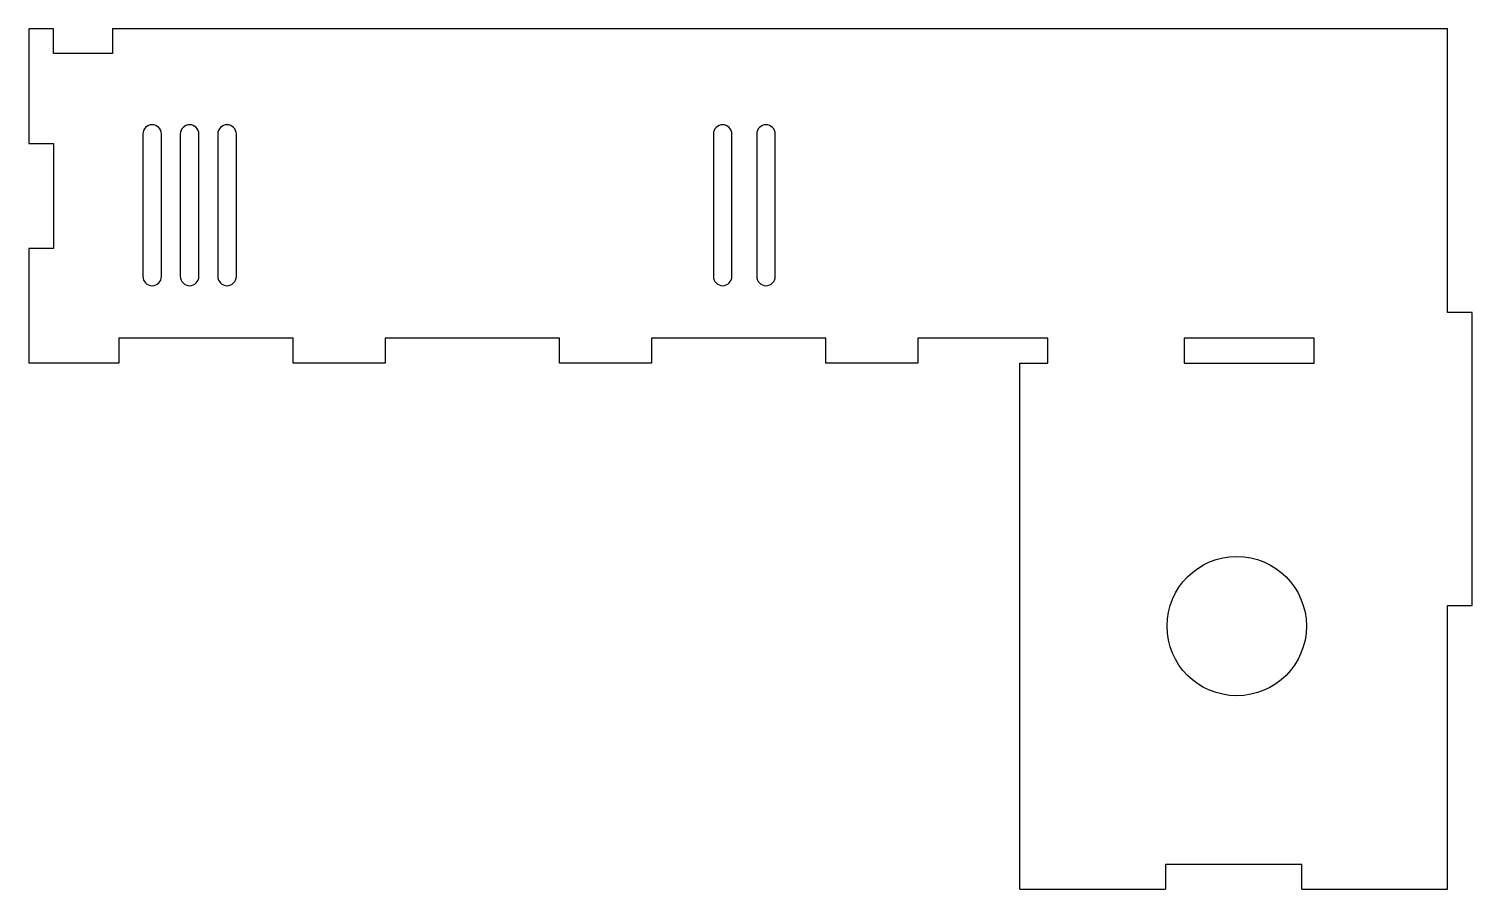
# Model space of a CAD drawing. Header units: millimetres. Extents: x 0 to 233, y 0 to 139.
import ezdxf

# ---------------------------------------------------------------- set-up
doc = ezdxf.new("R2010")
doc.units = ezdxf.units.MM

msp = doc.modelspace()

# ---------------------------------------------------------------- linework, layer by layer
at = {"color": 7, "linetype": 'Continuous', "lineweight": 25}
for p, q in [((4, 139), (0, 139)), ((0, 139), (0, 120.5)), ((4, 135), (4, 139)), ((229, 139), (13.5, 139)), ((13.5, 139), (13.5, 135)), ((229, 93.17), (229, 139)), ((13.5, 135), (4, 135)), ((18.4, 122), (18.4, 99)), ((21.4, 99), (21.4, 122)), ((24.45, 122), (24.45, 99)), ((27.45, 99), (27.45, 122)), ((30.5, 122), (30.5, 99)), ((33.5, 99), (33.5, 122)), ((110.5, 122), (110.5, 99)), ((113.5, 99), (113.5, 122)), ((117.5, 122), (117.5, 99)), ((120.5, 99), (120.5, 122)), ((0, 120.5), (4, 120.5)), ((4, 120.5), (4, 103.5)), ((4, 103.5), (0, 103.5)), ((0, 103.5), (0, 85)), ((233, 93.17), (229, 93.17)), ((233, 45.83), (233, 93.17)), ((42.667, 89), (14.5, 89)), ((14.5, 89), (14.5, 85)), ((42.667, 85), (42.667, 89)), ((57.5, 89), (57.5, 85)), ((85.667, 89), (57.5, 89)), ((85.667, 85), (85.667, 89)), ((100.5, 89), (100.5, 85)), ((128.667, 89), (100.5, 89)), ((128.667, 85), (128.667, 89)), ((143.5, 89), (143.5, 85)), ((164.5, 89), (143.5, 89)), ((164.5, 85), (164.5, 89)), ((186.5, 89), (186.5, 85)), ((207.5, 89), (186.5, 89)), ((207.5, 85), (207.5, 89)), ((14.5, 85), (0, 85)), ((57.5, 85), (42.667, 85)), ((100.5, 85), (85.667, 85)), ((143.5, 85), (128.667, 85)), ((160, 85), (164.5, 85)), ((160, 0), (160, 85)), ((186.5, 85), (207.5, 85)), ((229, 0), (229, 45.83)), ((229, 45.83), (233, 45.83)), ((183.5, 4), (183.5, 0)), ((205.5, 4), (183.5, 4)), ((205.5, 0), (205.5, 4)), ((160, 0), (183.5, 0)), ((205.5, 0), (229, 0))]:
    msp.add_line(p, q, dxfattribs=at)
msp.add_circle((195, 42.5), 11.25, dxfattribs=at)
for centre, start, end in [((19.9, 122), 0, 180), ((25.95, 122), 0, 180), ((32, 122), 0, 180), ((112, 122), 0, 180), ((119, 122), 0, 180), ((19.9, 99), 180, 0), ((25.95, 99), 180, 0), ((32, 99), 180, 0), ((112, 99), 180, 0), ((119, 99), 180, 0)]:
    msp.add_arc(centre, 1.5, start, end, dxfattribs=at)

doc.saveas('drawing.dxf')
